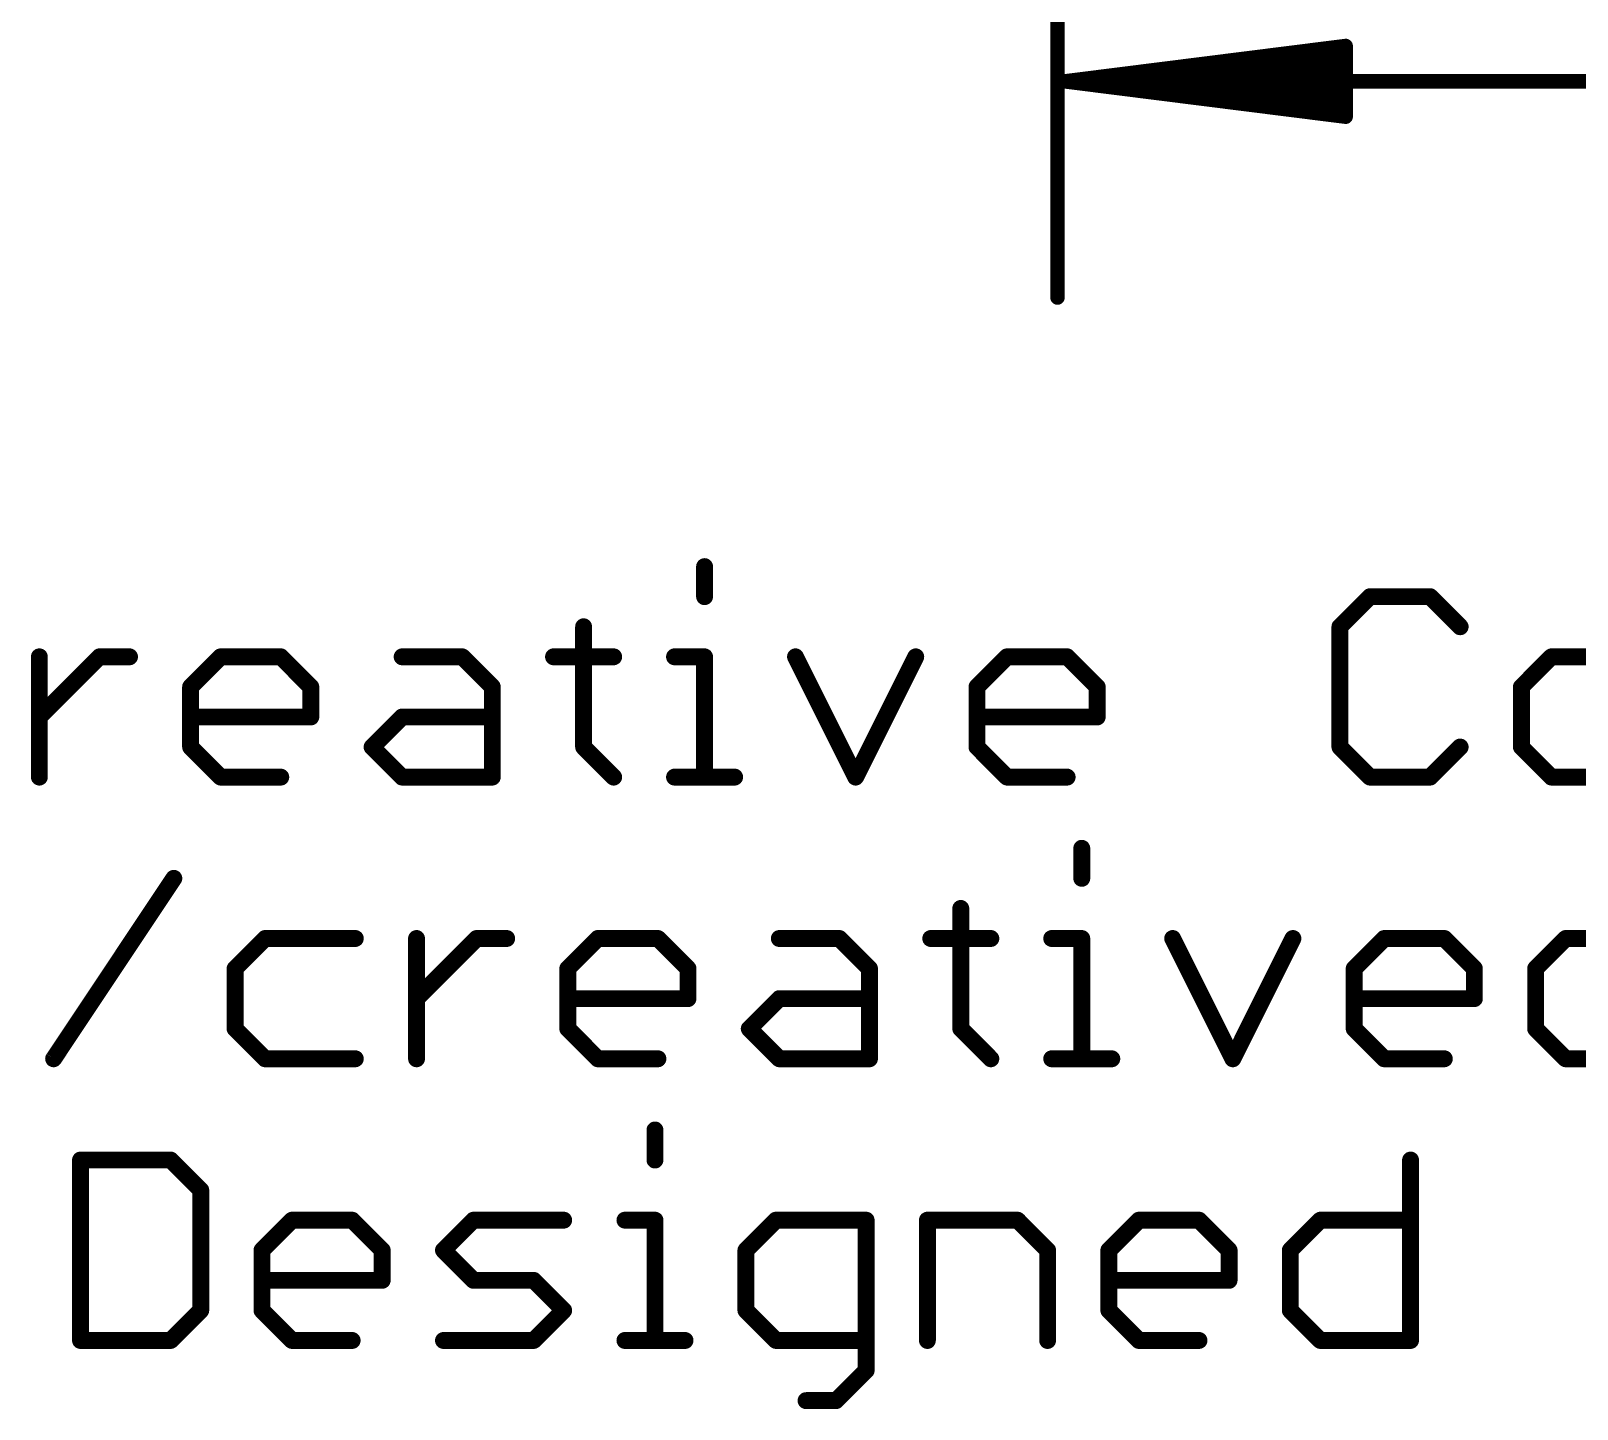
# Model space of a CAD drawing. Extents: x -41 to 66, y -20 to 13.
# Drawn here: x -9.26 to 4.69, y -19.59 to -7.17 of the extents above; entities that cross this region are included whole.
import ezdxf

# ---------------------------------------------------------------- set-up
doc = ezdxf.new("R2010")
doc.units = 0
doc.layers.add('47', color=253, linetype='CONTINUOUS')
doc.layers.add('51', color=53, linetype='CONTINUOUS')

msp = doc.modelspace()

# ---------------------------------------------------------------- linework, layer by layer
at = {"layer": '47', "const_width": 0.13}
for points in [[(0, 0), (0, -9.57)], [(0.065, -7.62), (2.6, -7.3008)], [(2.6, -7.3008), (2.6, -7.9392)], [(0.065, -7.62), (2.6, -7.36)], [(0.065, -7.62), (2.6, -7.49)], [(0.065, -7.62), (22.795, -7.62)], [(2.6, -7.9392), (0.065, -7.62)], [(2.6, -7.75), (0.065, -7.62)], [(2.6, -7.88), (0.065, -7.62)]]:
    msp.add_lwpolyline(points, dxfattribs=at)
at = {"layer": '47', "const_width": 0.065}
for points in [[(2.6325, -7.3008, 1), (2.5675, -7.3008)], [(2.6041, -7.333, 1), (2.5959, -7.2685)], [(2.6033, -7.3923, 1), (2.5967, -7.3277)], [(2.6017, -7.5225, 1), (2.5983, -7.4575)], [(0.065, -7.5875, 1), (0.065, -7.6525)], [(0.0691, -7.5878, 1), (0.0609, -7.6522)], [(0.0633, -7.5875, 1), (0.0667, -7.6525)], [(0.0667, -7.5875, 1), (0.0633, -7.6525)], [(0.0683, -7.5877, 1), (0.0617, -7.6523)], [(0.0617, -7.5877, 1), (0.0683, -7.6523)], [(0.0609, -7.5878, 1), (0.0691, -7.6522)], [(2.5983, -7.7825, 1), (2.6017, -7.7175)], [(2.5675, -7.9392, 1), (2.6325, -7.9392)], [(2.5959, -7.9715, 1), (2.6041, -7.907)], [(2.5967, -7.9123, 1), (2.6033, -7.8477)], [(-0.0325, -9.57, 1), (0.0325, -9.57)]]:
    msp.add_lwpolyline(points, format="xyb", dxfattribs=at)
at = {"layer": '51', "const_width": 0.1524}
for points in [[(-3.1838, -11.9956), (-3.1838, -12.2668)], [(2.8191, -12.2668), (2.548, -12.538)], [(3.3615, -12.2668), (2.8191, -12.2668)], [(3.6326, -12.538), (3.3615, -12.2668)], [(-4.2752, -12.538), (-4.2752, -13.6226)], [(2.548, -12.538), (2.548, -13.6226)], [(-9.185, -13.8938), (-9.185, -12.8091)], [(-9.185, -13.3515), (-8.6426, -12.8091)], [(-8.6426, -12.8091), (-8.3715, -12.8091)], [(-7.8207, -13.0803), (-7.5495, -12.8091)], [(-7.5495, -12.8091), (-7.0072, -12.8091)], [(-7.0072, -12.8091), (-6.736, -13.0803)], [(-5.9124, -12.8091), (-5.37, -12.8091)], [(-5.37, -12.8091), (-5.0989, -13.0803)], [(-4.5464, -12.8091), (-4.004, -12.8091)], [(-3.4549, -12.8091), (-3.1838, -12.8091)], [(-3.1838, -12.8091), (-3.1838, -13.8938)], [(-2.3635, -12.8091), (-1.8212, -13.8938)], [(-1.8212, -13.8938), (-1.2788, -12.8091)], [(-0.7263, -13.0803), (-0.4552, -12.8091)], [(-0.4552, -12.8091), (0.0872, -12.8091)], [(0.0872, -12.8091), (0.3583, -13.0803)], [(4.4563, -12.8091), (4.1851, -13.0803)], [(4.9986, -12.8091), (4.4563, -12.8091)], [(-7.8207, -13.6226), (-7.8207, -13.0803)], [(-6.736, -13.0803), (-6.736, -13.3515)], [(-5.0989, -13.0803), (-5.0989, -13.8938)], [(-0.7263, -13.6226), (-0.7263, -13.0803)], [(0.3583, -13.0803), (0.3583, -13.3515)], [(4.1851, -13.0803), (4.1851, -13.6226)], [(-6.736, -13.3515), (-7.8207, -13.3515)], [(-6.1835, -13.6226), (-5.9124, -13.3515)], [(-5.9124, -13.3515), (-5.0989, -13.3515)], [(0.3583, -13.3515), (-0.7263, -13.3515)], [(-7.5495, -13.8938), (-7.8207, -13.6226)], [(-5.9124, -13.8938), (-6.1835, -13.6226)], [(-4.2752, -13.6226), (-4.004, -13.8938)], [(-0.4552, -13.8938), (-0.7263, -13.6226)], [(2.548, -13.6226), (2.8191, -13.8938)], [(3.3615, -13.8938), (3.6326, -13.6226)], [(4.1851, -13.6226), (4.4563, -13.8938)], [(-7.0072, -13.8938), (-7.5495, -13.8938)], [(-5.0989, -13.8938), (-5.9124, -13.8938)], [(-3.4549, -13.8938), (-2.9126, -13.8938)], [(0.0872, -13.8938), (-0.4552, -13.8938)], [(2.8191, -13.8938), (3.3615, -13.8938)], [(4.4563, -13.8938), (4.9986, -13.8938)], [(0.219, -14.5356), (0.219, -14.8068)], [(-9.0566, -16.4338), (-7.9719, -14.8068)], [(-0.8725, -15.078), (-0.8725, -16.1626)], [(-7.1482, -15.3491), (-7.4194, -15.6203)], [(-6.3348, -15.3491), (-7.1482, -15.3491)], [(-5.7823, -16.4338), (-5.7823, -15.3491)], [(-5.7823, -15.8915), (-5.2399, -15.3491)], [(-5.2399, -15.3491), (-4.9688, -15.3491)], [(-4.418, -15.6203), (-4.1468, -15.3491)], [(-4.1468, -15.3491), (-3.6045, -15.3491)], [(-3.6045, -15.3491), (-3.3333, -15.6203)], [(-2.5096, -15.3491), (-1.9673, -15.3491)], [(-1.9673, -15.3491), (-1.6961, -15.6203)], [(-1.1436, -15.3491), (-0.6013, -15.3491)], [(-0.0522, -15.3491), (0.219, -15.3491)], [(0.219, -15.3491), (0.219, -16.4338)], [(1.0392, -15.3491), (1.5816, -16.4338)], [(1.5816, -16.4338), (2.1239, -15.3491)], [(2.6764, -15.6203), (2.9476, -15.3491)], [(2.9476, -15.3491), (3.4899, -15.3491)], [(3.4899, -15.3491), (3.761, -15.6203)], [(4.5847, -15.3491), (4.3135, -15.6203)], [(5.3982, -15.3491), (4.5847, -15.3491)], [(-7.4194, -15.6203), (-7.4194, -16.1626)], [(-4.418, -16.1626), (-4.418, -15.6203)], [(-3.3333, -15.6203), (-3.3333, -15.8915)], [(-1.6961, -15.6203), (-1.6961, -16.4338)], [(2.6764, -16.1626), (2.6764, -15.6203)], [(3.761, -15.6203), (3.761, -15.8915)], [(4.3135, -15.6203), (4.3135, -16.1626)], [(-3.3333, -15.8915), (-4.418, -15.8915)], [(-2.7808, -16.1626), (-2.5096, -15.8915)], [(-2.5096, -15.8915), (-1.6961, -15.8915)], [(3.761, -15.8915), (2.6764, -15.8915)], [(-7.4194, -16.1626), (-7.1482, -16.4338)], [(-4.1468, -16.4338), (-4.418, -16.1626)], [(-2.5096, -16.4338), (-2.7808, -16.1626)], [(-0.8725, -16.1626), (-0.6013, -16.4338)], [(2.9476, -16.4338), (2.6764, -16.1626)], [(4.3135, -16.1626), (4.5847, -16.4338)], [(-7.1482, -16.4338), (-6.3348, -16.4338)], [(-3.6045, -16.4338), (-4.1468, -16.4338)], [(-1.6961, -16.4338), (-2.5096, -16.4338)], [(-0.0522, -16.4338), (0.4901, -16.4338)], [(3.4899, -16.4338), (2.9476, -16.4338)], [(4.5847, -16.4338), (5.3982, -16.4338)], [(-3.6312, -17.0756), (-3.6312, -17.3468)], [(-8.8138, -17.3468), (-8.8138, -18.9738)], [(-8.0003, -17.3468), (-8.8138, -17.3468)], [(-7.7291, -17.618), (-8.0003, -17.3468)], [(3.1852, -17.3468), (3.1852, -18.9738)], [(-7.7291, -18.7026), (-7.7291, -17.618)], [(-7.1766, -18.1603), (-6.9055, -17.8891)], [(-6.9055, -17.8891), (-6.3632, -17.8891)], [(-6.3632, -17.8891), (-6.092, -18.1603)], [(-5.5395, -18.1603), (-5.2683, -17.8891)], [(-5.2683, -17.8891), (-4.4548, -17.8891)], [(-3.9023, -17.8891), (-3.6312, -17.8891)], [(-3.6312, -17.8891), (-3.6312, -18.9738)], [(-2.5397, -17.8891), (-2.8109, -18.1603)], [(-1.7262, -17.8891), (-2.5397, -17.8891)], [(-1.7262, -19.245), (-1.7262, -17.8891)], [(-1.1737, -18.9738), (-1.1737, -17.8891)], [(-1.1737, -17.8891), (-0.3602, -17.8891)], [(-0.3602, -17.8891), (-0.0891, -18.1603)], [(0.4634, -18.1603), (0.7346, -17.8891)], [(0.7346, -17.8891), (1.2769, -17.8891)], [(1.2769, -17.8891), (1.5481, -18.1603)], [(2.1006, -18.1603), (2.3717, -17.8891)], [(2.3717, -17.8891), (3.1852, -17.8891)], [(-7.1766, -18.7026), (-7.1766, -18.1603)], [(-6.092, -18.1603), (-6.092, -18.4315)], [(-5.2683, -18.4315), (-5.5395, -18.1603)], [(-2.8109, -18.1603), (-2.8109, -18.7026)], [(-0.0891, -18.1603), (-0.0891, -18.9738)], [(0.4634, -18.7026), (0.4634, -18.1603)], [(1.5481, -18.1603), (1.5481, -18.4315)], [(2.1006, -18.7026), (2.1006, -18.1603)], [(-6.092, -18.4315), (-7.1766, -18.4315)], [(-4.726, -18.4315), (-5.2683, -18.4315)], [(-4.4548, -18.7026), (-4.726, -18.4315)], [(1.5481, -18.4315), (0.4634, -18.4315)], [(-8.0003, -18.9738), (-7.7291, -18.7026)], [(-6.9055, -18.9738), (-7.1766, -18.7026)], [(-4.726, -18.9738), (-4.4548, -18.7026)], [(-2.8109, -18.7026), (-2.5397, -18.9738)], [(0.7346, -18.9738), (0.4634, -18.7026)], [(2.3717, -18.9738), (2.1006, -18.7026)], [(-8.8138, -18.9738), (-8.0003, -18.9738)], [(-6.3632, -18.9738), (-6.9055, -18.9738)], [(-5.5395, -18.9738), (-4.726, -18.9738)], [(-3.9023, -18.9738), (-3.36, -18.9738)], [(-2.5397, -18.9738), (-1.7262, -18.9738)], [(1.2769, -18.9738), (0.7346, -18.9738)], [(3.1852, -18.9738), (2.3717, -18.9738)], [(-1.9974, -19.5161), (-1.7262, -19.245)], [(-2.2686, -19.5161), (-1.9974, -19.5161)]]:
    msp.add_lwpolyline(points, dxfattribs=at)
at = {"layer": '51', "const_width": 0.0762}
for points in [[(-3.1457, -11.9956, 1), (-3.2219, -11.9956)], [(-3.2219, -12.2668, 1), (-3.1457, -12.2668)], [(2.8191, -12.2287, 1), (2.8191, -12.3049)], [(2.8461, -12.2938, 1), (2.7922, -12.2399)], [(3.3884, -12.2399, 1), (3.3345, -12.2938)], [(3.3615, -12.3049, 1), (3.3615, -12.2287)], [(-4.2371, -12.538, 1), (-4.3133, -12.538)], [(2.521, -12.511, 1), (2.5749, -12.5649)], [(2.5861, -12.538, 1), (2.5099, -12.538)], [(3.6057, -12.5649, 1), (3.6596, -12.511)], [(-9.1469, -12.8091, 1), (-9.2231, -12.8091)], [(-8.6426, -12.771, 1), (-8.6426, -12.8472)], [(-8.6157, -12.8361, 1), (-8.6696, -12.7822)], [(-8.3715, -12.8472, 1), (-8.3715, -12.771)], [(-7.5495, -12.771, 1), (-7.5495, -12.8472)], [(-7.5226, -12.8361, 1), (-7.5765, -12.7822)], [(-6.9802, -12.7822, 1), (-7.0341, -12.8361)], [(-7.0072, -12.8472, 1), (-7.0072, -12.771)], [(-5.9124, -12.771, 1), (-5.9124, -12.8472)], [(-5.3431, -12.7822, 1), (-5.397, -12.8361)], [(-5.37, -12.8472, 1), (-5.37, -12.771)], [(-4.5464, -12.771, 1), (-4.5464, -12.8472)], [(-4.004, -12.8472, 1), (-4.004, -12.771)], [(-3.4549, -12.771, 1), (-3.4549, -12.8472)], [(-3.1457, -12.8091, 1), (-3.2219, -12.8091)], [(-3.1838, -12.8472, 1), (-3.1838, -12.771)], [(-2.3294, -12.7921, 1), (-2.3976, -12.8262)], [(-1.2448, -12.8262, 1), (-1.3129, -12.7921)], [(-0.4552, -12.771, 1), (-0.4552, -12.8472)], [(-0.4282, -12.8361, 1), (-0.4821, -12.7822)], [(0.1141, -12.7822, 1), (0.0602, -12.8361)], [(0.0872, -12.8472, 1), (0.0872, -12.771)], [(4.4563, -12.771, 1), (4.4563, -12.8472)], [(4.4832, -12.8361, 1), (4.4294, -12.7822)], [(-7.7826, -13.0803, 1), (-7.8588, -13.0803)], [(-7.8476, -13.0534, 1), (-7.7937, -13.1072)], [(-6.6979, -13.0803, 1), (-6.7741, -13.0803)], [(-6.763, -13.1072, 1), (-6.7091, -13.0534)], [(-5.0608, -13.0803, 1), (-5.137, -13.0803)], [(-5.1258, -13.1072, 1), (-5.0719, -13.0534)], [(-0.6882, -13.0803, 1), (-0.7644, -13.0803)], [(-0.7533, -13.0534, 1), (-0.6994, -13.1072)], [(0.3964, -13.0803, 1), (0.3202, -13.0803)], [(0.3314, -13.1072, 1), (0.3853, -13.0534)], [(4.2232, -13.0803, 1), (4.147, -13.0803)], [(4.1582, -13.0534, 1), (4.2121, -13.1072)], [(-9.2119, -13.3245, 1), (-9.158, -13.3784)], [(-7.8207, -13.3134, 1), (-7.8207, -13.3896)], [(-6.7741, -13.3515, 1), (-6.6979, -13.3515)], [(-6.736, -13.3896, 1), (-6.736, -13.3134)], [(-5.9124, -13.3134, 1), (-5.9124, -13.3896)], [(-5.8854, -13.3784, 1), (-5.9393, -13.3245)], [(-5.0989, -13.3896, 1), (-5.0989, -13.3134)], [(-0.7263, -13.3134, 1), (-0.7263, -13.3896)], [(0.3202, -13.3515, 1), (0.3964, -13.3515)], [(0.3583, -13.3896, 1), (0.3583, -13.3134)], [(-7.7937, -13.5957, 1), (-7.8476, -13.6496)], [(-7.8588, -13.6226, 1), (-7.7826, -13.6226)], [(-6.1566, -13.5957, 1), (-6.2105, -13.6496)], [(-6.2105, -13.5957, 1), (-6.1566, -13.6496)], [(-4.2483, -13.5957, 1), (-4.3021, -13.6496)], [(-4.3133, -13.6226, 1), (-4.2371, -13.6226)], [(-0.6994, -13.5957, 1), (-0.7533, -13.6496)], [(-0.7644, -13.6226, 1), (-0.6882, -13.6226)], [(2.5749, -13.5957, 1), (2.521, -13.6496)], [(2.5099, -13.6226, 1), (2.5861, -13.6226)], [(3.6596, -13.6496, 1), (3.6057, -13.5957)], [(4.2121, -13.5957, 1), (4.1582, -13.6496)], [(4.147, -13.6226, 1), (4.2232, -13.6226)], [(-9.2231, -13.8938, 1), (-9.1469, -13.8938)], [(-7.5495, -13.8557, 1), (-7.5495, -13.9319)], [(-7.5765, -13.9207, 1), (-7.5226, -13.8669)], [(-7.0072, -13.9319, 1), (-7.0072, -13.8557)], [(-5.9124, -13.8557, 1), (-5.9124, -13.9319)], [(-5.9393, -13.9207, 1), (-5.8854, -13.8669)], [(-5.137, -13.8938, 1), (-5.0608, -13.8938)], [(-5.0989, -13.9319, 1), (-5.0989, -13.8557)], [(-4.031, -13.9207, 1), (-3.9771, -13.8669)], [(-3.4549, -13.8557, 1), (-3.4549, -13.9319)], [(-3.2219, -13.8938, 1), (-3.1457, -13.8938)], [(-2.9126, -13.9319, 1), (-2.9126, -13.8557)], [(-1.8552, -13.8768, 1), (-1.7871, -13.9108)], [(-1.8552, -13.9108, 1), (-1.7871, -13.8768)], [(-0.4552, -13.8557, 1), (-0.4552, -13.9319)], [(-0.4821, -13.9207, 1), (-0.4282, -13.8669)], [(0.0872, -13.9319, 1), (0.0872, -13.8557)], [(2.8191, -13.8557, 1), (2.8191, -13.9319)], [(2.7922, -13.9207, 1), (2.8461, -13.8669)], [(3.3345, -13.8669, 1), (3.3884, -13.9207)], [(3.3615, -13.9319, 1), (3.3615, -13.8557)], [(4.4563, -13.8557, 1), (4.4563, -13.9319)], [(4.4294, -13.9207, 1), (4.4832, -13.8669)], [(0.2571, -14.5356, 1), (0.1809, -14.5356)], [(-7.9402, -14.8279, 1), (-8.0036, -14.7857)], [(0.1809, -14.8068, 1), (0.2571, -14.8068)], [(-0.8344, -15.078, 1), (-0.9106, -15.078)], [(-7.1482, -15.311, 1), (-7.1482, -15.3872)], [(-7.1213, -15.3761, 1), (-7.1752, -15.3222)], [(-6.3348, -15.3872, 1), (-6.3348, -15.311)], [(-5.7442, -15.3491, 1), (-5.8204, -15.3491)], [(-5.2399, -15.311, 1), (-5.2399, -15.3872)], [(-5.213, -15.3761, 1), (-5.2669, -15.3222)], [(-4.9688, -15.3872, 1), (-4.9688, -15.311)], [(-4.1468, -15.311, 1), (-4.1468, -15.3872)], [(-4.1199, -15.3761, 1), (-4.1737, -15.3222)], [(-3.5775, -15.3222, 1), (-3.6314, -15.3761)], [(-3.6045, -15.3872, 1), (-3.6045, -15.311)], [(-2.5096, -15.311, 1), (-2.5096, -15.3872)], [(-1.9404, -15.3222, 1), (-1.9942, -15.3761)], [(-1.9673, -15.3872, 1), (-1.9673, -15.311)], [(-1.1436, -15.311, 1), (-1.1436, -15.3872)], [(-0.6013, -15.3872, 1), (-0.6013, -15.311)], [(-0.0522, -15.311, 1), (-0.0522, -15.3872)], [(0.2571, -15.3491, 1), (0.1809, -15.3491)], [(0.219, -15.3872, 1), (0.219, -15.311)], [(1.0733, -15.3321, 1), (1.0052, -15.3662)], [(2.158, -15.3662, 1), (2.0898, -15.3321)], [(2.9476, -15.311, 1), (2.9476, -15.3872)], [(2.9745, -15.3761, 1), (2.9206, -15.3222)], [(3.5168, -15.3222, 1), (3.4629, -15.3761)], [(3.4899, -15.3872, 1), (3.4899, -15.311)], [(4.5847, -15.311, 1), (4.5847, -15.3872)], [(4.6116, -15.3761, 1), (4.5578, -15.3222)], [(-7.3813, -15.6203, 1), (-7.4575, -15.6203)], [(-7.4464, -15.5934, 1), (-7.3925, -15.6472)], [(-4.3799, -15.6203, 1), (-4.4561, -15.6203)], [(-4.4449, -15.5934, 1), (-4.391, -15.6472)], [(-3.2952, -15.6203, 1), (-3.3714, -15.6203)], [(-3.3602, -15.6472, 1), (-3.3064, -15.5934)], [(-1.658, -15.6203, 1), (-1.7342, -15.6203)], [(-1.7231, -15.6472, 1), (-1.6692, -15.5934)], [(2.7145, -15.6203, 1), (2.6383, -15.6203)], [(2.6494, -15.5934, 1), (2.7033, -15.6472)], [(3.7991, -15.6203, 1), (3.7229, -15.6203)], [(3.7341, -15.6472, 1), (3.788, -15.5934)], [(4.3516, -15.6203, 1), (4.2754, -15.6203)], [(4.2866, -15.5934, 1), (4.3405, -15.6472)], [(-5.8092, -15.8645, 1), (-5.7553, -15.9184)], [(-4.418, -15.8534, 1), (-4.418, -15.9296)], [(-3.3714, -15.8915, 1), (-3.2952, -15.8915)], [(-3.3333, -15.9296, 1), (-3.3333, -15.8534)], [(-2.5096, -15.8534, 1), (-2.5096, -15.9296)], [(-2.4827, -15.9184, 1), (-2.5366, -15.8645)], [(-1.6961, -15.9296, 1), (-1.6961, -15.8534)], [(2.6764, -15.8534, 1), (2.6764, -15.9296)], [(3.7229, -15.8915, 1), (3.7991, -15.8915)], [(3.761, -15.9296, 1), (3.761, -15.8534)], [(-7.3925, -16.1357, 1), (-7.4464, -16.1896)], [(-7.4575, -16.1626, 1), (-7.3813, -16.1626)], [(-4.391, -16.1357, 1), (-4.4449, -16.1896)], [(-4.4561, -16.1626, 1), (-4.3799, -16.1626)], [(-2.7539, -16.1357, 1), (-2.8077, -16.1896)], [(-2.8077, -16.1357, 1), (-2.7539, -16.1896)], [(-0.8455, -16.1357, 1), (-0.8994, -16.1896)], [(-0.9106, -16.1626, 1), (-0.8344, -16.1626)], [(2.7033, -16.1357, 1), (2.6494, -16.1896)], [(2.6383, -16.1626, 1), (2.7145, -16.1626)], [(4.3405, -16.1357, 1), (4.2866, -16.1896)], [(4.2754, -16.1626, 1), (4.3516, -16.1626)], [(-9.0883, -16.4127, 1), (-9.0249, -16.4549)], [(-7.1482, -16.3957, 1), (-7.1482, -16.4719)], [(-7.1752, -16.4607, 1), (-7.1213, -16.4069)], [(-6.3348, -16.4719, 1), (-6.3348, -16.3957)], [(-5.8204, -16.4338, 1), (-5.7442, -16.4338)], [(-4.1468, -16.3957, 1), (-4.1468, -16.4719)], [(-4.1737, -16.4607, 1), (-4.1199, -16.4069)], [(-3.6045, -16.4719, 1), (-3.6045, -16.3957)], [(-2.5096, -16.3957, 1), (-2.5096, -16.4719)], [(-2.5366, -16.4607, 1), (-2.4827, -16.4069)], [(-1.7342, -16.4338, 1), (-1.658, -16.4338)], [(-1.6961, -16.4719, 1), (-1.6961, -16.3957)], [(-0.6283, -16.4607, 1), (-0.5744, -16.4069)], [(-0.0522, -16.3957, 1), (-0.0522, -16.4719)], [(0.1809, -16.4338, 1), (0.2571, -16.4338)], [(0.4901, -16.4719, 1), (0.4901, -16.3957)], [(1.5475, -16.4168, 1), (1.6156, -16.4508)], [(1.5475, -16.4508, 1), (1.6156, -16.4168)], [(2.9476, -16.3957, 1), (2.9476, -16.4719)], [(2.9206, -16.4607, 1), (2.9745, -16.4069)], [(3.4899, -16.4719, 1), (3.4899, -16.3957)], [(4.5847, -16.3957, 1), (4.5847, -16.4719)], [(4.5578, -16.4607, 1), (4.6116, -16.4069)], [(-3.5931, -17.0756, 1), (-3.6693, -17.0756)], [(-8.7757, -17.3468, 1), (-8.8519, -17.3468)], [(-8.8138, -17.3087, 1), (-8.8138, -17.3849)], [(-7.9734, -17.3199, 1), (-8.0272, -17.3738)], [(-8.0003, -17.3849, 1), (-8.0003, -17.3087)], [(3.2233, -17.3468, 1), (3.1471, -17.3468)], [(-3.6693, -17.3468, 1), (-3.5931, -17.3468)], [(-7.691, -17.618, 1), (-7.7672, -17.618)], [(-7.7561, -17.6449, 1), (-7.7022, -17.591)], [(-6.9055, -17.851, 1), (-6.9055, -17.9272)], [(-6.8785, -17.9161, 1), (-6.9324, -17.8622)], [(-6.3362, -17.8622, 1), (-6.3901, -17.9161)], [(-6.3632, -17.9272, 1), (-6.3632, -17.851)], [(-5.2683, -17.851, 1), (-5.2683, -17.9272)], [(-5.2414, -17.9161, 1), (-5.2953, -17.8622)], [(-4.4548, -17.9272, 1), (-4.4548, -17.851)], [(-3.9023, -17.851, 1), (-3.9023, -17.9272)], [(-3.5931, -17.8891, 1), (-3.6693, -17.8891)], [(-3.6312, -17.9272, 1), (-3.6312, -17.851)], [(-2.5397, -17.851, 1), (-2.5397, -17.9272)], [(-2.5128, -17.9161, 1), (-2.5667, -17.8622)], [(-1.6881, -17.8891, 1), (-1.7643, -17.8891)], [(-1.7262, -17.9272, 1), (-1.7262, -17.851)], [(-1.1356, -17.8891, 1), (-1.2118, -17.8891)], [(-1.1737, -17.851, 1), (-1.1737, -17.9272)], [(-0.3333, -17.8622, 1), (-0.3872, -17.9161)], [(-0.3602, -17.9272, 1), (-0.3602, -17.851)], [(0.7346, -17.851, 1), (0.7346, -17.9272)], [(0.7615, -17.9161, 1), (0.7076, -17.8622)], [(1.3039, -17.8622, 1), (1.25, -17.9161)], [(1.2769, -17.9272, 1), (1.2769, -17.851)], [(2.3717, -17.851, 1), (2.3717, -17.9272)], [(2.3987, -17.9161, 1), (2.3448, -17.8622)], [(3.1852, -17.9272, 1), (3.1852, -17.851)], [(-7.1385, -18.1603, 1), (-7.2147, -18.1603)], [(-7.2036, -18.1334, 1), (-7.1497, -18.1872)], [(-6.0539, -18.1603, 1), (-6.1301, -18.1603)], [(-6.1189, -18.1872, 1), (-6.065, -18.1334)], [(-5.5125, -18.1334, 1), (-5.5664, -18.1872)], [(-5.5664, -18.1334, 1), (-5.5125, -18.1872)], [(-2.7728, -18.1603, 1), (-2.849, -18.1603)], [(-2.8378, -18.1334, 1), (-2.784, -18.1872)], [(-0.051, -18.1603, 1), (-0.1272, -18.1603)], [(-0.116, -18.1872, 1), (-0.0621, -18.1334)], [(0.5015, -18.1603, 1), (0.4253, -18.1603)], [(0.4365, -18.1334, 1), (0.4904, -18.1872)], [(1.5862, -18.1603, 1), (1.51, -18.1603)], [(1.5211, -18.1872, 1), (1.575, -18.1334)], [(2.1387, -18.1603, 1), (2.0625, -18.1603)], [(2.0736, -18.1334, 1), (2.1275, -18.1872)], [(-7.1766, -18.3934, 1), (-7.1766, -18.4696)], [(-6.1301, -18.4315, 1), (-6.0539, -18.4315)], [(-6.092, -18.4696, 1), (-6.092, -18.3934)], [(-5.2683, -18.3934, 1), (-5.2683, -18.4696)], [(-5.2953, -18.4584, 1), (-5.2414, -18.4045)], [(-4.6991, -18.4045, 1), (-4.7529, -18.4584)], [(-4.726, -18.4696, 1), (-4.726, -18.3934)], [(0.4634, -18.3934, 1), (0.4634, -18.4696)], [(1.51, -18.4315, 1), (1.5862, -18.4315)], [(1.5481, -18.4696, 1), (1.5481, -18.3934)], [(-7.7672, -18.7026, 1), (-7.691, -18.7026)], [(-7.7022, -18.7296, 1), (-7.7561, -18.6757)], [(-7.1497, -18.6757, 1), (-7.2036, -18.7296)], [(-7.2147, -18.7026, 1), (-7.1385, -18.7026)], [(-4.4279, -18.7296, 1), (-4.4818, -18.6757)], [(-4.4818, -18.7296, 1), (-4.4279, -18.6757)], [(-2.784, -18.6757, 1), (-2.8378, -18.7296)], [(-2.849, -18.7026, 1), (-2.7728, -18.7026)], [(0.4904, -18.6757, 1), (0.4365, -18.7296)], [(0.4253, -18.7026, 1), (0.5015, -18.7026)], [(2.1275, -18.6757, 1), (2.0736, -18.7296)], [(2.0625, -18.7026, 1), (2.1387, -18.7026)], [(-8.8138, -18.9357, 1), (-8.8138, -19.0119)], [(-8.8519, -18.9738, 1), (-8.7757, -18.9738)], [(-8.0272, -18.9469, 1), (-7.9734, -19.0007)], [(-8.0003, -19.0119, 1), (-8.0003, -18.9357)], [(-6.9055, -18.9357, 1), (-6.9055, -19.0119)], [(-6.9324, -19.0007, 1), (-6.8785, -18.9469)], [(-6.3632, -19.0119, 1), (-6.3632, -18.9357)], [(-5.5395, -18.9357, 1), (-5.5395, -19.0119)], [(-4.7529, -18.9469, 1), (-4.6991, -19.0007)], [(-4.726, -19.0119, 1), (-4.726, -18.9357)], [(-3.9023, -18.9357, 1), (-3.9023, -19.0119)], [(-3.6693, -18.9738, 1), (-3.5931, -18.9738)], [(-3.36, -19.0119, 1), (-3.36, -18.9357)], [(-2.5397, -18.9357, 1), (-2.5397, -19.0119)], [(-2.5667, -19.0007, 1), (-2.5128, -18.9469)], [(-1.7262, -19.0119, 1), (-1.7262, -18.9357)], [(-1.2118, -18.9738, 1), (-1.1356, -18.9738)], [(-0.1272, -18.9738, 1), (-0.051, -18.9738)], [(0.7346, -18.9357, 1), (0.7346, -19.0119)], [(0.7076, -19.0007, 1), (0.7615, -18.9469)], [(1.2769, -19.0119, 1), (1.2769, -18.9357)], [(2.3717, -18.9357, 1), (2.3717, -19.0119)], [(2.3448, -19.0007, 1), (2.3987, -18.9469)], [(3.1471, -18.9738, 1), (3.2233, -18.9738)], [(3.1852, -19.0119, 1), (3.1852, -18.9357)], [(-1.7643, -19.245, 1), (-1.6881, -19.245)], [(-1.6993, -19.2719, 1), (-1.7532, -19.218)], [(-2.2686, -19.478, 1), (-2.2686, -19.5542)], [(-2.0243, -19.4892, 1), (-1.9705, -19.5431)], [(-1.9974, -19.5542, 1), (-1.9974, -19.478)]]:
    msp.add_lwpolyline(points, format="xyb", dxfattribs=at)

doc.saveas('drawing.dxf')
